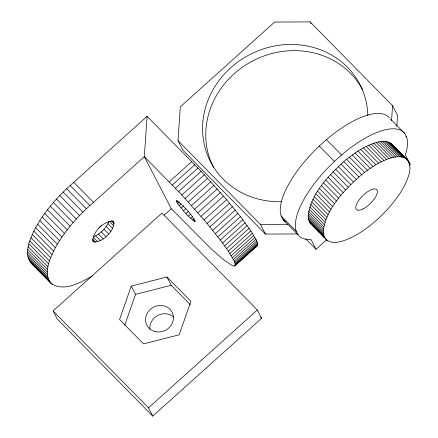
<?xml version="1.0" encoding="UTF-8"?>
<svg xmlns="http://www.w3.org/2000/svg" width="438" height="438" viewBox="0 0 438 438"><rect width="100%" height="100%" fill="white"/><g stroke="black" fill="none" stroke-linecap="round" stroke-linejoin="round"><path stroke-width="0.66" d="M147.102 116.305L144.321 156.623L171.318 208.751L211.132 248.784L223.468 259.652L231.806 265.373L233.804 266.058L234.976 265.806L257.511 245.554L257.845 244.36L256.761 240.873L250.864 230.875L240.451 216.629L226.621 199.646L201.146 171.318L147.102 116.305L73.759 182.317C57.832 196.125 43.51 212.255 33.846 231.105C29.477 240.697 23.504 254.106 31.459 263.419L51.202 283.474C64.172 292.338 80.581 282.357 92.456 275.967M297.55 233.925L265.472 234.084L182.996 150.3L177.987 140.636L180.33 106.817L274.631 22.064L310.104 21.9L392.579 105.689L397.589 115.347L396.844 126.166M391.55 120.565L392.579 105.689M51.202 283.474C42.585 272.896 50.233 258.157 55.38 247.733C65.07 230.372 78.511 215.332 93.502 202.372L144.321 156.623L181.836 194.97L207.059 223.429L220.314 240.002L228.329 251.127L234.226 261.119L235.162 263.671L234.976 265.806M308.144 215.491C311.183 193.388 328.051 176.103 343.808 161.627C352.809 154.066 362.659 147.163 373.828 143.231C379.516 141.425 386.803 139.799 391.802 144.097L406.929 159.47C412.547 165.745 409.114 175.069 406.311 181.847C400.639 194.226 391.966 204.989 382.429 214.604C372.678 224.179 361.75 232.824 349.272 238.557C342.292 241.426 332.957 245.001 326.261 239.668L310.181 223.227L308.407 219.038L308.144 215.491L323.277 230.864L323.95 235.967L326.261 239.668M323.277 230.864C326.315 208.762 343.178 191.472 358.936 177.001C367.936 169.44 377.791 162.536 388.955 158.605C394.649 156.793 401.931 155.172 406.929 159.47M113.891 222.165L112.862 221.185C103.625 221.157 92.741 231.718 92.911 241.015L93.94 241.995C103.171 242.022 114.061 231.461 113.891 222.165L112.484 220.736M131.247 286.123L119.569 319.548L143.538 343.885L179.186 334.796L190.902 301.322L166.938 276.986L131.247 286.123L135.528 294.385L124.737 325.259M97.816 241.803L93.135 237.051C100.171 234.067 106.122 228.231 109.1 221.185L113.781 225.937M326.671 239.728L316.012 249.304L311.068 239.586A73.622 28.246 -44.5 0 1 298.021 234.708L282.915 219.356L281.147 215.945A73.622 28.246 -44.5 0 1 319.307 146.029L326.43 139.629A73.622 28.246 -44.5 0 1 389.393 117.833M298.021 234.708L296.258 231.297A73.622 28.246 -44.5 0 1 334.418 161.376L341.536 154.975A73.622 28.246 -44.5 0 1 404.887 133.667L406.656 137.078A73.622 28.246 -44.5 0 1 405.347 154.855L410.401 164.474L409.388 165.383M169.183 181.907L191.718 161.66M172.276 185.022L194.806 164.77M175.419 188.247L197.954 167.995M178.611 191.565L201.146 171.318M181.836 194.97L204.371 174.724M53.08 310.931L161.956 213.082L257.352 309.989L261.639 318.256L152.758 416.1L57.362 319.187L53.08 310.931L148.477 407.844L152.758 416.1M176.569 201.737L176.207 200.757L176.498 200.484C184.042 205.942 190.661 213.333 195.315 221.393L195.03 221.672C187.59 216.52 181.666 209.167 176.569 201.737L177.543 200.867M164.19 215.14L171.318 208.751M177.56 203.352L179.498 201.606M185.077 198.447L207.607 178.195M179.104 205.499L181.047 203.752M181.108 208.017L183.533 205.838M188.318 201.978L210.853 181.726M183.423 210.749L185.849 208.57M191.548 205.542L214.083 185.29M185.904 213.503L188.329 211.324M194.757 209.134L217.286 188.882M188.373 216.093L190.793 213.914M190.661 218.338L192.6 216.591M197.921 212.731L220.456 192.485M192.616 220.09L194.072 218.781M194.105 221.223L195.08 220.352M201.037 216.328L223.572 196.076M204.092 219.898L226.621 199.646M207.059 223.429L229.594 203.177M209.944 226.906L232.474 206.659M212.72 230.317L235.255 210.07M215.381 233.646L237.916 213.399M217.916 236.881L240.451 216.629M220.314 240.002L242.849 219.75M222.564 243.002L245.099 222.75M224.656 245.86L247.191 225.614M226.577 248.576L249.112 228.324M228.329 251.127L250.864 230.875M229.901 253.503L252.43 233.257M231.275 255.704L253.81 235.452M232.463 257.714L254.998 237.462M233.449 259.52L255.978 239.268M234.226 261.119L256.761 240.873M234.801 262.504L257.33 242.258M235.162 263.671L257.697 243.424M235.31 264.612L257.845 244.36M234.494 266.047L257.785 245.072M148.477 407.844L257.352 309.989M257.029 245.8L257.511 245.554M135.528 294.385L171.209 285.264L190.382 304.738M177.987 140.636L260.462 224.426L287.766 224.278M310.181 223.227L313.542 225.92M31.459 263.419L44.665 276.52M390.253 118.797L404.887 133.667M405.708 136.119L406.656 137.078M391.802 144.097L405.517 158.14M406.464 159.098L407.882 160.538M390.68 143.204L405.807 158.572M389.387 142.481L404.52 157.85M408.298 162.213L409.245 163.177M387.937 141.934L403.07 157.308M386.327 141.573L401.46 156.946M384.569 141.392L399.702 156.766M382.67 141.397L397.803 156.771M380.638 141.584L395.771 156.957M378.481 141.956L393.609 157.324M376.204 142.503L391.337 157.877M373.828 143.231L388.955 158.605M371.353 144.135L386.48 159.509M368.791 145.213L383.923 160.587M366.157 146.456L381.284 161.825M363.458 147.858L378.591 163.232M360.709 149.418L375.842 164.792M357.923 151.126L373.05 166.5M355.103 152.977L370.236 168.351M352.272 154.964L367.405 170.333M349.436 157.072L364.569 172.446M346.611 159.295L361.744 174.669M326.43 139.629L341.536 154.975M343.808 161.627L358.936 177.001M341.032 164.058L356.165 179.432M319.307 146.029L334.418 161.376M338.306 166.571L353.433 181.945M335.634 169.167L350.761 184.535M333.028 171.816L348.161 187.19M330.504 174.527L345.637 189.9M328.067 177.275L343.2 192.649M325.735 180.056L340.863 195.425M323.507 182.854L338.64 198.222M321.404 185.652L336.532 201.026M319.428 188.45L334.555 203.823M317.588 191.225L332.716 206.599M315.891 193.974L331.024 209.348M314.353 196.684L329.48 212.052M312.967 199.334L328.1 214.708M311.752 201.923L326.879 217.292M310.701 204.436L325.834 219.805M309.83 206.862L324.958 222.23M309.135 209.189L324.262 224.557M308.62 211.406L323.748 226.78M308.286 213.514L323.419 228.882M308.182 217.336L323.315 232.709M308.407 219.038L323.54 234.412M308.817 220.593L323.95 235.967M309.409 221.995L324.542 237.363M312.256 225.198L318.875 231.921M321.24 234.325L324.547 237.686M326.441 239.608L327.383 240.566M281.147 215.945L296.258 231.297M260.681 317.282L261.639 318.256M73.759 182.317L93.502 202.372M110.929 220.456L114.203 223.785M107.972 223.719L112.648 228.472M70.168 185.46L89.91 205.515M106.215 226.473L110.891 231.22M66.636 188.712L86.379 208.773M103.943 229.249L108.619 233.996M63.181 192.063L82.924 212.123M101.315 231.861L105.991 236.608M98.512 234.127L103.187 238.88M59.809 195.501L79.552 215.556M95.725 235.901L100.401 240.648M56.54 199.005L76.289 219.06M92.336 238.934L95.61 242.263M92.533 240.566L93.94 241.995M53.392 202.564L73.135 222.619M50.37 206.156L70.113 226.216M47.49 209.775L67.233 229.835M44.764 213.405L64.506 233.459M42.207 217.018L61.95 237.078M39.825 220.615L59.568 240.676M37.63 224.174L57.378 244.229M35.637 227.672L55.38 247.733M33.846 231.105L53.589 251.166M32.27 234.456L52.012 254.511M30.912 237.708L50.655 257.763M29.779 240.845L49.527 260.9M28.881 243.856L48.623 263.917M28.213 246.731L47.956 266.791M27.786 249.457L47.528 269.512M27.599 252.02L47.342 272.075M27.649 254.407L47.392 274.462M27.939 256.608L47.682 276.668M28.47 258.623L48.213 278.678M29.231 260.429L48.979 280.49M48.421 280.336L52.653 284.634M30.233 262.034L49.976 282.088M305.664 238.715L316.012 249.304M392.749 145.17L393.264 145.991M310.104 21.9L311.04 23.712M260.462 224.426L265.472 234.084M166.938 276.986L171.209 285.264M281.793 201.694A84.091 77.115 -27.4 0 1 202.564 127.108A84.091 77.115 -27.4 0 1 285.018 44.654A84.091 77.115 -27.4 0 1 367.843 115.637M213.684 167.82A84.091 77.115 -27.4 0 1 252.502 61.046A84.091 77.115 -27.4 0 1 362.576 89.637M285.592 221.902A73.622 28.246 -44.5 0 1 282.915 219.356M101.704 225.17A58.413 22.415 -44.5 0 1 99.004 227.875M149.911 329.371A14.186 13.014 -27.4 0 1 157.883 315.393A14.186 13.014 -27.4 0 1 173.859 317.172M363.606 208.636A14.186 5.442 -44.5 0 0 377.085 190.141A14.186 5.442 -44.5 0 0 359.1 199.931A14.186 5.442 -44.5 0 0 363.606 208.636M155.019 331.544A14.186 13.009 -27.3 0 0 173.185 315.218A14.186 13.009 -27.3 0 0 150.311 309.381A14.186 13.009 -27.3 0 0 155.019 331.544"/></g></svg>
